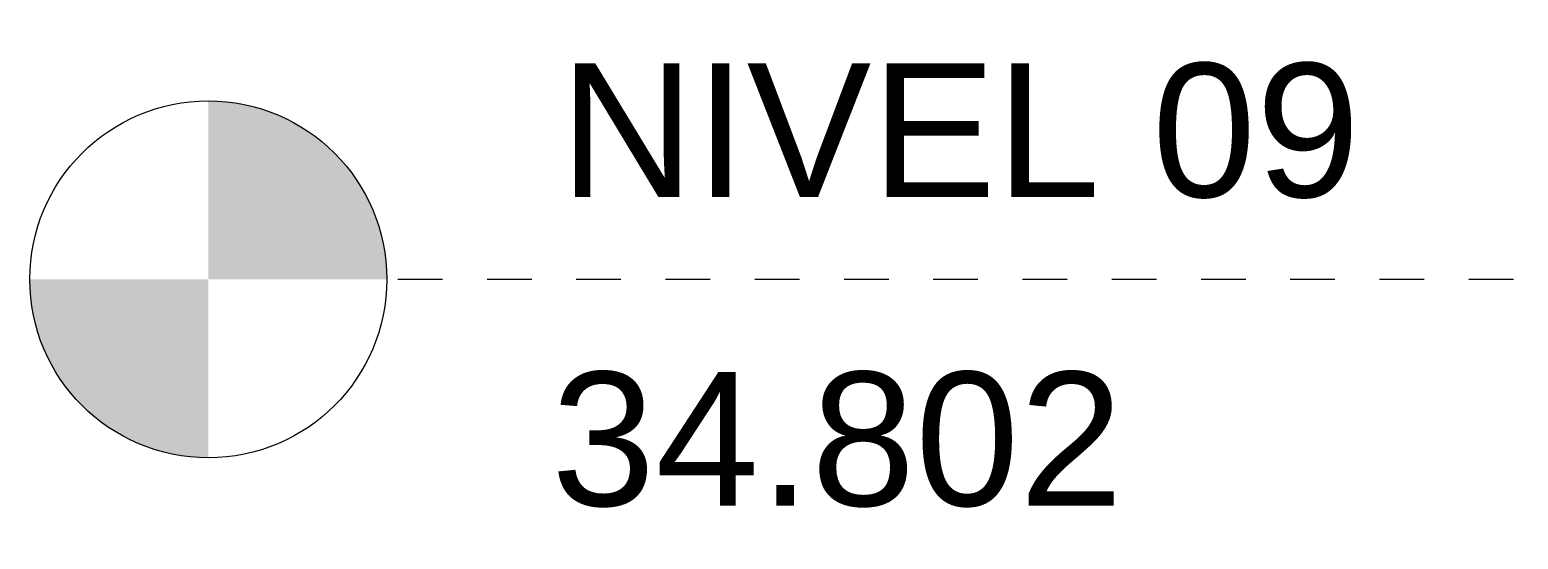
# Model space of a CAD drawing. Header units: metres. Extents: x 63 to 378, y -27 to 78.
# Drawn here: x 129.773 to 133.108, y 34.219 to 35.361 of the extents above; entities that cross this region are included whole.
import ezdxf

# ---------------------------------------------------------------- set-up
doc = ezdxf.new("R2010")
doc.units = ezdxf.units.M
doc.linetypes.add('Centre', pattern=[0.03175, 0.00635, -0.004763, 0.015875, -0.004763])
doc.layers.add('A-FLOR-LEVL', color=7, linetype='Continuous', lineweight=9)
doc.styles.add('Arial_1', font='arial.ttf', dxfattribs={"height": 0.3})

# ---------------------------------------------------------------- blocks, each defined once
blk = doc.blocks.new('Level - M_Level Head - Circle-24867-SEC 11')
at = {"layer": 'A-FLOR-LEVL'}
h = blk.add_hatch(color=256, dxfattribs=at)
edge = h.paths.add_edge_path()
edge.add_line((-11.9636, 34.8018), (-11.5636, 34.8018))
edge.add_arc((-11.9636, 34.8018), 0.4, 0, 90)
edge.add_line((-11.9636, 35.2018), (-11.9636, 34.8018))
h = blk.add_hatch(color=256, dxfattribs=at)
edge = h.paths.add_edge_path()
edge.add_line((-11.9636, 34.4018), (-11.9636, 34.8018))
edge.add_line((-11.9636, 34.8018), (-12.3636, 34.8018))
edge.add_arc((-11.9636, 34.8018), 0.4, 180, 270)
blk.add_circle((-11.9636, 34.8018), 0.4, dxfattribs=at)

msp = doc.modelspace()

# ---------------------------------------------------------------- linework, layer by layer
at = {"layer": 'A-FLOR-LEVL', "linetype": 'Centre'}
msp.add_line((143.0977, 34.8018), (130.573, 34.8018), dxfattribs=at)

# ---------------------------------------------------------------- block references
at = {"layer": 'A-FLOR-LEVL'}
msp.add_blockref('Level - M_Level Head - Circle-24867-SEC 11', (142.1366, 0), dxfattribs=at)

# ---------------------------------------------------------------- texts
at = {"layer": 'A-FLOR-LEVL', "char_height": 0.3, "attachment_point": 1, "style": 'Arial_1', "bg_fill": 3, "box_fill_scale": 1.25, "bg_fill_color": 256, "bg_fill_true_color": 13158600, "bg_fill_transparency": 0}
for s, insert, width in [('NIVEL 09', (130.9603, 35.2862), 2.212657), ('34.802', (130.9415, 34.5943), 1.587341)]:
    msp.add_mtext(s, dxfattribs=dict(at, insert=insert, width=width))

doc.saveas('drawing.dxf')
